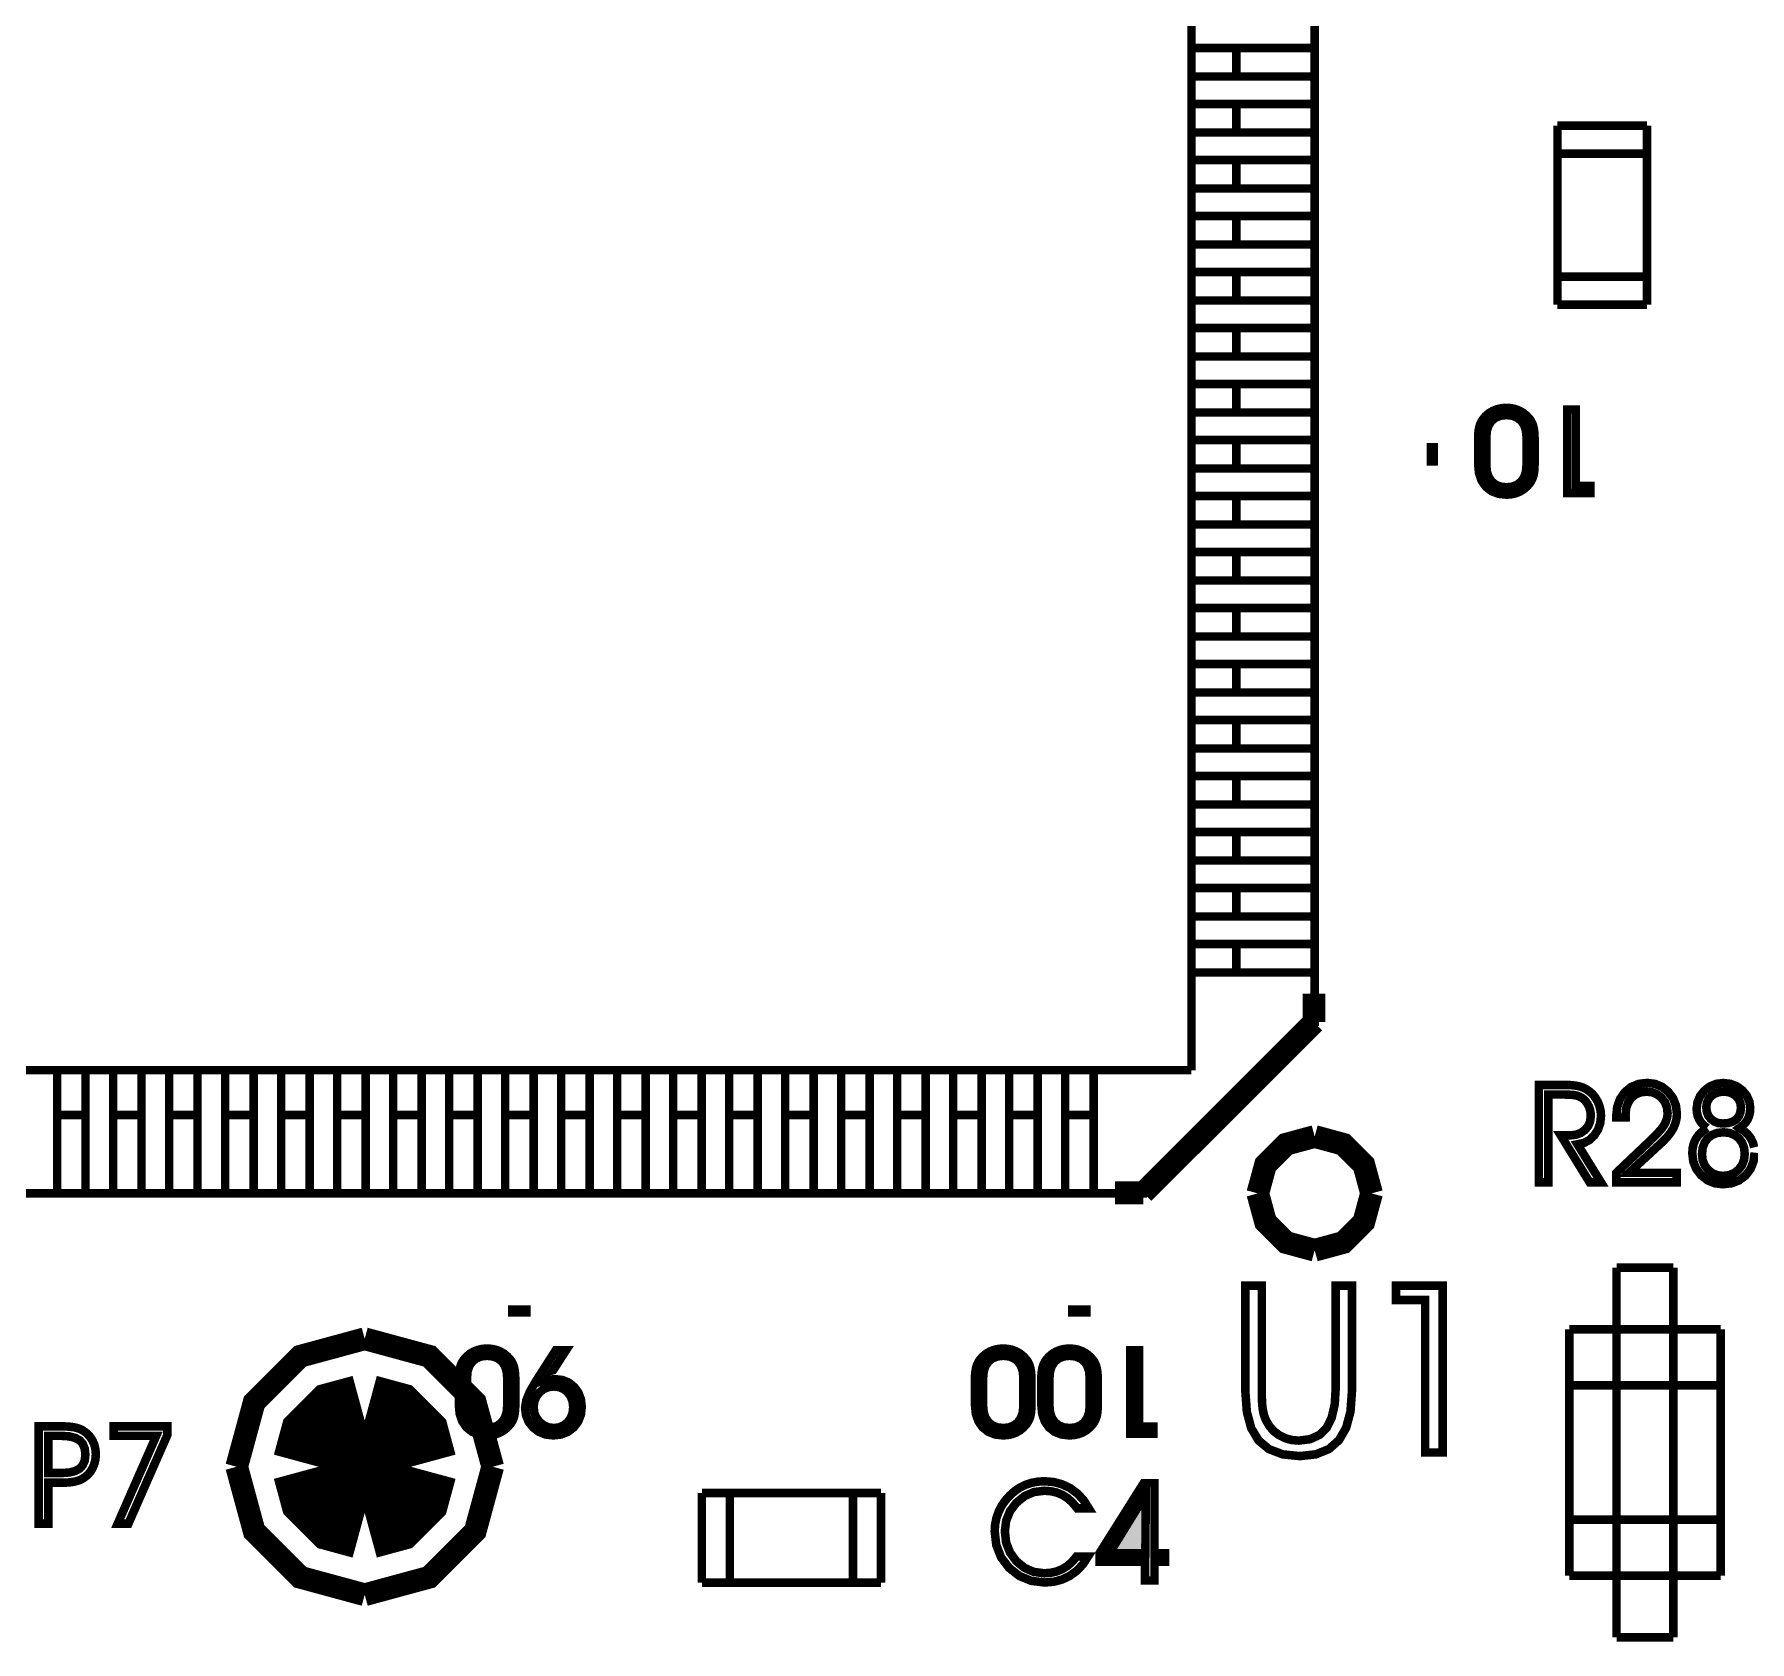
# Model space of a CAD drawing. Extents: x -1.96 to 2.19, y -1.6 to 2.11.
# Drawn here: x 0.785 to 1.388, y -0.733 to -0.168 of the extents above; entities that cross this region are included whole.
import ezdxf

# ---------------------------------------------------------------- set-up
doc = ezdxf.new("R2010")
doc.units = 0
doc.header["$LTSCALE"] = 0.000394
for name, color, linetype in [('M4', 7, 'CONTINUOUS'), ('ML', 7, 'CONTINUOUS'), ('TO', 7, 'CONTINUOUS')]:
    doc.layers.add(name, color=color, linetype=linetype)

msp = doc.modelspace()

# ---------------------------------------------------------------- linework, layer by layer
at = {"layer": 'M4', "color": 7, "linetype": 'CONTINUOUS', "const_width": 0.003}
for points in [[(1.235465, -0.516524), (1.235465, 0.06237)], [(1.192157, -0.532114), (1.192157, 0.019063)], [(1.192157, -0.172783), (1.235465, -0.172783)], [(1.207906, -0.182783), (1.207906, -0.172783)], [(1.192157, -0.182783), (1.235465, -0.182783)], [(1.192157, -0.192469), (1.235465, -0.192469)], [(1.207906, -0.202469), (1.207906, -0.192469)], [(1.320815, -0.200028), (1.352307, -0.200028)], [(1.320815, -0.26302), (1.320815, -0.200028)], [(1.352307, -0.26302), (1.352307, -0.200028)], [(1.192157, -0.202469), (1.235465, -0.202469)], [(1.192157, -0.212154), (1.235465, -0.212154)], [(1.207906, -0.222154), (1.207906, -0.212154)], [(1.320815, -0.20987), (1.352307, -0.20987)], [(1.192157, -0.222154), (1.235465, -0.222154)], [(1.192157, -0.231839), (1.235465, -0.231839)], [(1.207906, -0.241839), (1.207906, -0.231839)], [(1.192157, -0.241839), (1.235465, -0.241839)], [(1.192157, -0.251524), (1.235465, -0.251524)], [(1.207906, -0.261524), (1.207906, -0.251524)], [(1.320815, -0.253177), (1.352307, -0.253177)], [(1.192157, -0.261524), (1.235465, -0.261524)], [(1.320815, -0.26302), (1.352307, -0.26302)], [(1.192157, -0.271209), (1.235465, -0.271209)], [(1.207906, -0.281209), (1.207906, -0.271209)], [(1.192157, -0.281209), (1.235465, -0.281209)], [(1.192157, -0.290898), (1.235465, -0.290898)], [(1.207906, -0.300898), (1.207906, -0.290898)], [(1.192157, -0.300898), (1.235465, -0.300898)], [(1.312776, -0.31015), (1.312776, -0.31885), (1.31273, -0.320591), (1.312594, -0.322018), (1.31237, -0.323134), (1.312044, -0.324072), (1.311603, -0.324969), (1.311043, -0.325823), (1.310001, -0.326998), (1.308816, -0.327981), (1.307484, -0.328768), (1.306036, -0.329336), (1.304495, -0.329677), (1.302858, -0.329791), (1.300001, -0.329473), (1.297578, -0.328519), (1.295587, -0.326933), (1.294109, -0.324782), (1.293221, -0.322143), (1.292925, -0.319016), (1.292925, -0.310028), (1.292969, -0.308535), (1.293099, -0.307223), (1.293311, -0.306094), (1.293617, -0.305091), (1.294025, -0.304175), (1.294535, -0.303343), (1.295551, -0.302136), (1.296741, -0.301128), (1.298106, -0.300315), (1.2996, -0.299724), (1.301184, -0.29937), (1.302858, -0.299252), (1.304493, -0.299364), (1.306029, -0.299702), (1.307472, -0.300268), (1.308807, -0.30105), (1.310008, -0.302033), (1.311083, -0.303217), (1.311619, -0.304024), (1.312049, -0.304943), (1.31237, -0.305969), (1.312594, -0.307153), (1.31273, -0.308548), (1.312776, -0.31015)], [(1.312776, -0.31015), (1.312776, -0.31885), (1.31273, -0.320591), (1.312594, -0.322018), (1.31237, -0.323134), (1.312044, -0.324072), (1.311603, -0.324969), (1.311043, -0.325823), (1.310001, -0.326998), (1.308816, -0.327981), (1.307484, -0.328768), (1.306036, -0.329336), (1.304495, -0.329677), (1.302858, -0.329791), (1.300001, -0.329473), (1.297578, -0.328519), (1.295587, -0.326933), (1.294109, -0.324782), (1.293221, -0.322143), (1.292925, -0.319016), (1.292925, -0.310028), (1.292969, -0.308535), (1.293099, -0.307223), (1.293311, -0.306094), (1.293617, -0.305091), (1.294025, -0.304175), (1.294535, -0.303343), (1.295551, -0.302136), (1.296741, -0.301128), (1.298106, -0.300315), (1.2996, -0.299724), (1.301184, -0.29937), (1.302858, -0.299252), (1.304493, -0.299364), (1.306029, -0.299702), (1.307472, -0.300268), (1.308807, -0.30105), (1.310008, -0.302033), (1.311083, -0.303217), (1.311619, -0.304024), (1.312049, -0.304943), (1.31237, -0.305969), (1.312594, -0.307153), (1.31273, -0.308548), (1.312776, -0.31015)], [(1.309933, -0.309524), (1.309725, -0.307271), (1.309101, -0.305378), (1.308063, -0.303843), (1.306651, -0.302713), (1.304919, -0.302034), (1.302866, -0.301807), (1.300818, -0.302032), (1.29909, -0.302705), (1.297685, -0.303823), (1.296642, -0.305343), (1.296016, -0.307217), (1.295807, -0.309441), (1.295807, -0.319559), (1.296016, -0.321773), (1.296644, -0.323643), (1.297693, -0.325169), (1.299106, -0.326294), (1.300829, -0.326968), (1.302866, -0.327193), (1.304919, -0.326966), (1.306651, -0.326285), (1.308063, -0.32515), (1.309101, -0.323603), (1.309725, -0.321699), (1.309933, -0.319433), (1.309933, -0.309524)], [(1.309933, -0.309524), (1.309725, -0.307271), (1.309101, -0.305378), (1.308063, -0.303843), (1.306651, -0.302713), (1.304919, -0.302034), (1.302866, -0.301807), (1.300818, -0.302032), (1.29909, -0.302705), (1.297685, -0.303823), (1.296642, -0.305343), (1.296016, -0.307217), (1.295807, -0.309441), (1.295807, -0.319559), (1.296016, -0.321773), (1.296644, -0.323643), (1.297693, -0.325169), (1.299106, -0.326294), (1.300829, -0.326968), (1.302866, -0.327193), (1.304919, -0.326966), (1.306651, -0.326285), (1.308063, -0.32515), (1.309101, -0.323603), (1.309725, -0.321699), (1.309933, -0.319433), (1.309933, -0.309524)], [(1.324205, -0.299835), (1.327268, -0.299835), (1.327268, -0.326657), (1.332382, -0.326657), (1.332382, -0.329173), (1.324205, -0.329173), (1.324205, -0.299835)], [(1.324205, -0.299835), (1.327268, -0.299835), (1.327268, -0.326657), (1.332382, -0.326657), (1.332382, -0.329173), (1.324205, -0.329173), (1.324205, -0.299835)], [(1.192157, -0.310579), (1.235465, -0.310579)], [(1.207906, -0.320579), (1.207906, -0.310579)], [(1.192157, -0.320579), (1.235465, -0.320579)], [(1.192157, -0.330268), (1.235465, -0.330268)], [(1.207906, -0.340268), (1.207906, -0.330268)], [(1.192157, -0.340268), (1.235465, -0.340268)], [(1.192157, -0.349949), (1.235465, -0.349949)], [(1.207906, -0.359949), (1.207906, -0.349949)], [(1.192157, -0.359949), (1.235465, -0.359949)], [(1.192157, -0.369638), (1.235465, -0.369638)], [(1.207906, -0.379638), (1.207906, -0.369638)], [(1.192157, -0.379638), (1.235465, -0.379638)], [(1.192157, -0.389319), (1.235465, -0.389319)], [(1.207906, -0.399319), (1.207906, -0.389319)], [(1.192157, -0.399319), (1.235465, -0.399319)], [(1.192157, -0.409008), (1.235465, -0.409008)], [(1.207906, -0.419008), (1.207906, -0.409008)], [(1.192157, -0.419008), (1.235465, -0.419008)], [(1.192157, -0.428689), (1.235465, -0.428689)], [(1.207906, -0.438689), (1.207906, -0.428689)], [(1.192157, -0.438689), (1.235465, -0.438689)], [(1.192157, -0.448374), (1.235465, -0.448374)], [(1.207906, -0.458374), (1.207906, -0.448374)], [(1.192157, -0.458374), (1.235465, -0.458374)], [(1.192157, -0.468059), (1.235465, -0.468059)], [(1.207906, -0.478059), (1.207906, -0.468059)], [(1.192157, -0.478059), (1.235465, -0.478059)], [(1.192157, -0.487744), (1.235465, -0.487744)], [(1.207906, -0.497744), (1.207906, -0.487744)], [(1.192157, -0.497744), (1.235465, -0.497744)], [(1.176567, -0.575421), (1.235465, -0.516524)], [(0.640972, -0.532114), (1.192157, -0.532114)], [(0.793453, -0.575421), (0.793453, -0.532114)], [(0.803453, -0.575421), (0.803453, -0.532114)], [(0.813138, -0.575421), (0.813138, -0.532114)], [(0.823138, -0.575421), (0.823138, -0.532114)], [(0.832823, -0.575421), (0.832823, -0.532114)], [(0.842823, -0.575421), (0.842823, -0.532114)], [(0.852508, -0.575421), (0.852508, -0.532114)], [(0.862508, -0.575421), (0.862508, -0.532114)], [(0.872193, -0.575421), (0.872193, -0.532114)], [(0.882193, -0.575421), (0.882193, -0.532114)], [(0.891878, -0.575421), (0.891878, -0.532114)], [(0.901878, -0.575421), (0.901878, -0.532114)], [(0.911563, -0.575421), (0.911563, -0.532114)], [(0.921563, -0.575421), (0.921563, -0.532114)], [(0.931248, -0.575421), (0.931248, -0.532114)], [(0.941248, -0.575421), (0.941248, -0.532114)], [(0.950933, -0.575421), (0.950933, -0.532114)], [(0.960933, -0.575421), (0.960933, -0.532114)], [(0.970618, -0.575421), (0.970618, -0.532114)], [(0.980618, -0.575421), (0.980618, -0.532114)], [(0.990303, -0.575421), (0.990303, -0.532114)], [(1.000303, -0.575421), (1.000303, -0.532114)], [(1.009988, -0.575421), (1.009988, -0.532114)], [(1.019988, -0.575421), (1.019988, -0.532114)], [(1.029673, -0.575421), (1.029673, -0.532114)], [(1.039673, -0.575421), (1.039673, -0.532114)], [(1.049358, -0.575421), (1.049358, -0.532114)], [(1.059358, -0.575421), (1.059358, -0.532114)], [(1.069043, -0.575421), (1.069043, -0.532114)], [(1.079043, -0.575421), (1.079043, -0.532114)], [(1.088728, -0.575421), (1.088728, -0.532114)], [(1.098728, -0.575421), (1.098728, -0.532114)], [(1.108413, -0.575421), (1.108413, -0.532114)], [(1.118413, -0.575421), (1.118413, -0.532114)], [(1.128098, -0.575421), (1.128098, -0.532114)], [(1.138098, -0.575421), (1.138098, -0.532114)], [(1.147783, -0.575421), (1.147783, -0.532114)], [(1.157783, -0.575421), (1.157783, -0.532114)], [(0.793453, -0.547862), (0.803453, -0.547862)], [(0.813138, -0.547862), (0.823138, -0.547862)], [(0.832823, -0.547862), (0.842823, -0.547862)], [(0.852508, -0.547862), (0.862508, -0.547862)], [(0.872193, -0.547862), (0.882193, -0.547862)], [(0.891878, -0.547862), (0.901878, -0.547862)], [(0.911563, -0.547862), (0.921563, -0.547862)], [(0.931248, -0.547862), (0.941248, -0.547862)], [(0.950933, -0.547862), (0.960933, -0.547862)], [(0.970618, -0.547862), (0.980618, -0.547862)], [(0.990303, -0.547862), (1.000303, -0.547862)], [(1.009988, -0.547862), (1.019988, -0.547862)], [(1.029673, -0.547862), (1.039673, -0.547862)], [(1.049358, -0.547862), (1.059358, -0.547862)], [(1.069043, -0.547862), (1.079043, -0.547862)], [(1.088728, -0.547862), (1.098728, -0.547862)], [(1.108413, -0.547862), (1.118413, -0.547862)], [(1.128098, -0.547862), (1.138098, -0.547862)], [(1.147783, -0.547862), (1.157783, -0.547862)], [(0.597665, -0.575421), (1.176567, -0.575421)], [(1.341563, -0.731524), (1.341563, -0.601524)], [(1.341563, -0.601524), (1.361563, -0.601524)], [(1.361563, -0.731524), (1.361563, -0.601524)], [(1.324988, -0.709831), (1.324988, -0.62322)], [(1.324988, -0.62322), (1.378134, -0.62322)], [(1.378134, -0.709831), (1.378134, -0.62322)], [(0.954508, -0.640858), (0.954508, -0.649559), (0.954462, -0.6513), (0.954326, -0.652727), (0.954102, -0.653843), (0.953777, -0.65478), (0.953335, -0.655678), (0.952776, -0.656531), (0.951733, -0.657707), (0.950548, -0.658689), (0.949217, -0.659476), (0.947769, -0.660044), (0.946227, -0.660386), (0.944591, -0.6605), (0.941733, -0.660182), (0.93931, -0.659228), (0.937319, -0.657642), (0.935841, -0.655491), (0.934954, -0.652851), (0.934657, -0.649724), (0.934657, -0.640736), (0.934702, -0.639243), (0.934831, -0.637931), (0.935043, -0.636803), (0.935349, -0.6358), (0.935757, -0.634884), (0.936268, -0.634051), (0.937284, -0.632845), (0.938474, -0.631837), (0.939839, -0.631024), (0.941332, -0.630433), (0.942916, -0.630079), (0.944591, -0.629961), (0.946225, -0.630073), (0.947762, -0.63041), (0.949205, -0.630976), (0.950539, -0.631758), (0.951741, -0.632742), (0.952815, -0.633925), (0.953352, -0.634733), (0.953781, -0.635651), (0.954102, -0.636677), (0.954326, -0.637862), (0.954462, -0.639256), (0.954508, -0.640858)], [(0.954508, -0.640858), (0.954508, -0.649559), (0.954462, -0.6513), (0.954326, -0.652727), (0.954102, -0.653843), (0.953777, -0.65478), (0.953335, -0.655678), (0.952776, -0.656531), (0.951733, -0.657707), (0.950548, -0.658689), (0.949217, -0.659476), (0.947769, -0.660044), (0.946227, -0.660386), (0.944591, -0.6605), (0.941733, -0.660182), (0.93931, -0.659228), (0.937319, -0.657642), (0.935841, -0.655491), (0.934954, -0.652851), (0.934657, -0.649724), (0.934657, -0.640736), (0.934702, -0.639243), (0.934831, -0.637931), (0.935043, -0.636803), (0.935349, -0.6358), (0.935757, -0.634884), (0.936268, -0.634051), (0.937284, -0.632845), (0.938474, -0.631837), (0.939839, -0.631024), (0.941332, -0.630433), (0.942916, -0.630079), (0.944591, -0.629961), (0.946225, -0.630073), (0.947762, -0.63041), (0.949205, -0.630976), (0.950539, -0.631758), (0.951741, -0.632742), (0.952815, -0.633925), (0.953352, -0.634733), (0.953781, -0.635651), (0.954102, -0.636677), (0.954326, -0.637862), (0.954462, -0.639256), (0.954508, -0.640858)], [(0.951665, -0.640232), (0.951457, -0.63798), (0.950833, -0.636087), (0.949795, -0.634551), (0.948383, -0.633422), (0.946651, -0.632742), (0.944598, -0.632516), (0.94255, -0.632741), (0.940823, -0.633414), (0.939417, -0.634531), (0.938374, -0.636052), (0.937748, -0.637926), (0.937539, -0.64015), (0.937539, -0.650268), (0.937748, -0.652482), (0.938376, -0.654352), (0.939425, -0.655878), (0.940838, -0.657003), (0.942561, -0.657677), (0.944598, -0.657902), (0.946651, -0.657675), (0.948383, -0.656993), (0.949795, -0.655858), (0.950833, -0.654311), (0.951457, -0.652408), (0.951665, -0.650142), (0.951665, -0.640232)], [(0.951665, -0.640232), (0.951457, -0.63798), (0.950833, -0.636087), (0.949795, -0.634551), (0.948383, -0.633422), (0.946651, -0.632742), (0.944598, -0.632516), (0.94255, -0.632741), (0.940823, -0.633414), (0.939417, -0.634531), (0.938374, -0.636052), (0.937748, -0.637926), (0.937539, -0.64015), (0.937539, -0.650268), (0.937748, -0.652482), (0.938376, -0.654352), (0.939425, -0.655878), (0.940838, -0.657003), (0.942561, -0.657677), (0.944598, -0.657902), (0.946651, -0.657675), (0.948383, -0.656993), (0.949795, -0.655858), (0.950833, -0.654311), (0.951457, -0.652408), (0.951665, -0.650142), (0.951665, -0.640232)], [(0.968736, -0.630543), (0.972343, -0.630543), (0.965496, -0.641177), (0.966106, -0.641043), (0.966685, -0.640933), (0.967232, -0.640846), (0.967737, -0.640785), (0.968212, -0.640748), (0.968654, -0.640736), (0.971161, -0.641046), (0.973362, -0.641973), (0.975256, -0.643516), (0.976705, -0.645529), (0.977573, -0.64786), (0.977862, -0.650508), (0.977549, -0.65323), (0.976609, -0.655617), (0.975043, -0.657669), (0.972994, -0.659243), (0.970602, -0.660186), (0.96787, -0.6605), (0.965184, -0.66019), (0.962818, -0.65926), (0.960772, -0.657709), (0.959198, -0.655707), (0.958255, -0.653421), (0.957941, -0.65085), (0.958344, -0.648271), (0.959554, -0.645233), (0.961571, -0.64174), (0.96178, -0.641409), (0.961953, -0.641134), (0.962094, -0.640913), (0.968736, -0.630543)], [(0.968736, -0.630543), (0.972343, -0.630543), (0.965496, -0.641177), (0.966106, -0.641043), (0.966685, -0.640933), (0.967232, -0.640846), (0.967737, -0.640785), (0.968212, -0.640748), (0.968654, -0.640736), (0.971161, -0.641046), (0.973362, -0.641973), (0.975256, -0.643516), (0.976705, -0.645529), (0.977573, -0.64786), (0.977862, -0.650508), (0.977549, -0.65323), (0.976609, -0.655617), (0.975043, -0.657669), (0.972994, -0.659243), (0.970602, -0.660186), (0.96787, -0.6605), (0.965184, -0.66019), (0.962818, -0.65926), (0.960772, -0.657709), (0.959198, -0.655707), (0.958255, -0.653421), (0.957941, -0.65085), (0.958344, -0.648271), (0.959554, -0.645233), (0.961571, -0.64174), (0.96178, -0.641409), (0.961953, -0.641134), (0.962094, -0.640913), (0.968736, -0.630543)], [(1.135917, -0.640858), (1.135917, -0.649559), (1.135872, -0.6513), (1.135736, -0.652727), (1.135512, -0.653843), (1.135186, -0.65478), (1.134744, -0.655678), (1.134185, -0.656531), (1.133142, -0.657707), (1.131957, -0.658689), (1.130626, -0.659476), (1.129178, -0.660044), (1.127637, -0.660386), (1.126, -0.6605), (1.123143, -0.660182), (1.120719, -0.659228), (1.118728, -0.657642), (1.117251, -0.655491), (1.116363, -0.652851), (1.116067, -0.649724), (1.116067, -0.640736), (1.116111, -0.639243), (1.116241, -0.637931), (1.116453, -0.636803), (1.116759, -0.6358), (1.117166, -0.634884), (1.117677, -0.634051), (1.118693, -0.632845), (1.119883, -0.631837), (1.121248, -0.631024), (1.122742, -0.630433), (1.124325, -0.630079), (1.126, -0.629961), (1.127635, -0.630073), (1.129171, -0.63041), (1.130614, -0.630976), (1.131948, -0.631758), (1.13315, -0.632742), (1.134224, -0.633925), (1.134761, -0.634733), (1.13519, -0.635651), (1.135512, -0.636677), (1.135736, -0.637862), (1.135872, -0.639256), (1.135917, -0.640858)], [(1.135917, -0.640858), (1.135917, -0.649559), (1.135872, -0.6513), (1.135736, -0.652727), (1.135512, -0.653843), (1.135186, -0.65478), (1.134744, -0.655678), (1.134185, -0.656531), (1.133142, -0.657707), (1.131957, -0.658689), (1.130626, -0.659476), (1.129178, -0.660044), (1.127637, -0.660386), (1.126, -0.6605), (1.123143, -0.660182), (1.120719, -0.659228), (1.118728, -0.657642), (1.117251, -0.655491), (1.116363, -0.652851), (1.116067, -0.649724), (1.116067, -0.640736), (1.116111, -0.639243), (1.116241, -0.637931), (1.116453, -0.636803), (1.116759, -0.6358), (1.117166, -0.634884), (1.117677, -0.634051), (1.118693, -0.632845), (1.119883, -0.631837), (1.121248, -0.631024), (1.122742, -0.630433), (1.124325, -0.630079), (1.126, -0.629961), (1.127635, -0.630073), (1.129171, -0.63041), (1.130614, -0.630976), (1.131948, -0.631758), (1.13315, -0.632742), (1.134224, -0.633925), (1.134761, -0.634733), (1.13519, -0.635651), (1.135512, -0.636677), (1.135736, -0.637862), (1.135872, -0.639256), (1.135917, -0.640858)], [(1.133075, -0.640232), (1.132866, -0.63798), (1.132242, -0.636087), (1.131205, -0.634551), (1.129793, -0.633422), (1.12806, -0.632742), (1.126008, -0.632516), (1.123959, -0.632741), (1.122232, -0.633414), (1.120827, -0.634531), (1.119783, -0.636052), (1.119157, -0.637926), (1.118949, -0.64015), (1.118949, -0.650268), (1.119158, -0.652482), (1.119786, -0.654352), (1.120835, -0.655878), (1.122248, -0.657003), (1.12397, -0.657677), (1.126008, -0.657902), (1.12806, -0.657675), (1.129793, -0.656993), (1.131205, -0.655858), (1.132242, -0.654311), (1.132866, -0.652408), (1.133075, -0.650142), (1.133075, -0.640232)], [(1.133075, -0.640232), (1.132866, -0.63798), (1.132242, -0.636087), (1.131205, -0.634551), (1.129793, -0.633422), (1.12806, -0.632742), (1.126008, -0.632516), (1.123959, -0.632741), (1.122232, -0.633414), (1.120827, -0.634531), (1.119783, -0.636052), (1.119157, -0.637926), (1.118949, -0.64015), (1.118949, -0.650268), (1.119158, -0.652482), (1.119786, -0.654352), (1.120835, -0.655878), (1.122248, -0.657003), (1.12397, -0.657677), (1.126008, -0.657902), (1.12806, -0.657675), (1.129793, -0.656993), (1.131205, -0.655858), (1.132242, -0.654311), (1.132866, -0.652408), (1.133075, -0.650142), (1.133075, -0.640232)], [(1.159232, -0.640858), (1.159232, -0.649559), (1.159187, -0.6513), (1.159051, -0.652727), (1.158827, -0.653843), (1.158501, -0.65478), (1.158059, -0.655678), (1.1575, -0.656531), (1.156457, -0.657707), (1.155272, -0.658689), (1.153941, -0.659476), (1.152493, -0.660044), (1.150952, -0.660386), (1.149315, -0.6605), (1.146458, -0.660182), (1.144034, -0.659228), (1.142043, -0.657642), (1.140566, -0.655491), (1.139678, -0.652851), (1.139382, -0.649724), (1.139382, -0.640736), (1.139426, -0.639243), (1.139556, -0.637931), (1.139768, -0.636803), (1.140074, -0.6358), (1.140481, -0.634884), (1.140992, -0.634051), (1.142008, -0.632845), (1.143198, -0.631837), (1.144563, -0.631024), (1.146057, -0.630433), (1.14764, -0.630079), (1.149315, -0.629961), (1.15095, -0.630073), (1.152486, -0.63041), (1.153929, -0.630976), (1.155263, -0.631758), (1.156465, -0.632742), (1.157539, -0.633925), (1.158076, -0.634733), (1.158505, -0.635651), (1.158827, -0.636677), (1.159051, -0.637862), (1.159187, -0.639256), (1.159232, -0.640858)], [(1.159232, -0.640858), (1.159232, -0.649559), (1.159187, -0.6513), (1.159051, -0.652727), (1.158827, -0.653843), (1.158501, -0.65478), (1.158059, -0.655678), (1.1575, -0.656531), (1.156457, -0.657707), (1.155272, -0.658689), (1.153941, -0.659476), (1.152493, -0.660044), (1.150952, -0.660386), (1.149315, -0.6605), (1.146458, -0.660182), (1.144034, -0.659228), (1.142043, -0.657642), (1.140566, -0.655491), (1.139678, -0.652851), (1.139382, -0.649724), (1.139382, -0.640736), (1.139426, -0.639243), (1.139556, -0.637931), (1.139768, -0.636803), (1.140074, -0.6358), (1.140481, -0.634884), (1.140992, -0.634051), (1.142008, -0.632845), (1.143198, -0.631837), (1.144563, -0.631024), (1.146057, -0.630433), (1.14764, -0.630079), (1.149315, -0.629961), (1.15095, -0.630073), (1.152486, -0.63041), (1.153929, -0.630976), (1.155263, -0.631758), (1.156465, -0.632742), (1.157539, -0.633925), (1.158076, -0.634733), (1.158505, -0.635651), (1.158827, -0.636677), (1.159051, -0.637862), (1.159187, -0.639256), (1.159232, -0.640858)], [(1.15639, -0.640232), (1.156181, -0.63798), (1.155557, -0.636087), (1.15452, -0.634551), (1.153108, -0.633422), (1.151375, -0.632742), (1.149323, -0.632516), (1.147274, -0.632741), (1.145547, -0.633414), (1.144142, -0.634531), (1.143098, -0.636052), (1.142472, -0.637926), (1.142264, -0.64015), (1.142264, -0.650268), (1.142473, -0.652482), (1.143101, -0.654352), (1.14415, -0.655878), (1.145563, -0.657003), (1.147285, -0.657677), (1.149323, -0.657902), (1.151375, -0.657675), (1.153108, -0.656993), (1.15452, -0.655858), (1.155557, -0.654311), (1.156181, -0.652408), (1.15639, -0.650142), (1.15639, -0.640232)], [(1.15639, -0.640232), (1.156181, -0.63798), (1.155557, -0.636087), (1.15452, -0.634551), (1.153108, -0.633422), (1.151375, -0.632742), (1.149323, -0.632516), (1.147274, -0.632741), (1.145547, -0.633414), (1.144142, -0.634531), (1.143098, -0.636052), (1.142472, -0.637926), (1.142264, -0.64015), (1.142264, -0.650268), (1.142473, -0.652482), (1.143101, -0.654352), (1.14415, -0.655878), (1.145563, -0.657003), (1.147285, -0.657677), (1.149323, -0.657902), (1.151375, -0.657675), (1.153108, -0.656993), (1.15452, -0.655858), (1.155557, -0.654311), (1.156181, -0.652408), (1.15639, -0.650142), (1.15639, -0.640232)], [(1.170661, -0.630543), (1.173724, -0.630543), (1.173724, -0.657366), (1.178839, -0.657366), (1.178839, -0.659882), (1.170661, -0.659882), (1.170661, -0.630543)], [(1.170661, -0.630543), (1.173724, -0.630543), (1.173724, -0.657366), (1.178839, -0.657366), (1.178839, -0.659882), (1.170661, -0.659882), (1.170661, -0.630543)], [(0.968051, -0.643295), (0.966147, -0.643529), (0.964459, -0.644227), (0.962988, -0.64539), (0.961853, -0.646895), (0.961172, -0.648615), (0.960945, -0.650551), (0.961176, -0.652508), (0.96187, -0.65425), (0.963028, -0.655776), (0.964516, -0.656957), (0.966203, -0.657665), (0.968091, -0.657902), (0.969905, -0.657672), (0.971513, -0.656986), (0.972913, -0.655846), (0.973995, -0.654349), (0.974643, -0.652597), (0.974858, -0.650591), (0.974644, -0.648592), (0.974003, -0.646845), (0.972933, -0.64535), (0.971537, -0.644209), (0.969909, -0.643524), (0.968051, -0.643295)], [(0.968051, -0.643295), (0.966147, -0.643529), (0.964459, -0.644227), (0.962988, -0.64539), (0.961853, -0.646895), (0.961172, -0.648615), (0.960945, -0.650551), (0.961176, -0.652508), (0.96187, -0.65425), (0.963028, -0.655776), (0.964516, -0.656957), (0.966203, -0.657665), (0.968091, -0.657902), (0.969905, -0.657672), (0.971513, -0.656986), (0.972913, -0.655846), (0.973995, -0.654349), (0.974643, -0.652597), (0.974858, -0.650591), (0.974644, -0.648592), (0.974003, -0.646845), (0.972933, -0.64535), (0.971537, -0.644209), (0.969909, -0.643524), (0.968051, -0.643295)], [(1.324988, -0.642906), (1.378134, -0.642906)], [(1.020071, -0.712272), (1.020071, -0.680776)], [(1.020071, -0.680776), (1.083059, -0.680776)], [(1.029909, -0.712272), (1.029909, -0.680776)], [(1.07322, -0.712272), (1.07322, -0.680776)], [(1.083059, -0.712272), (1.083059, -0.680776)], [(1.324988, -0.690146), (1.378134, -0.690146)], [(1.020071, -0.712272), (1.083059, -0.712272)], [(1.324988, -0.709831), (1.378134, -0.709831)], [(1.341563, -0.731524), (1.361563, -0.731524)]]:
    msp.add_lwpolyline(points, dxfattribs=at)
at = {"layer": 'ML', "color": 7, "linetype": 'CONTINUOUS', "const_width": 0.0325}
for points in [[(0.901571, -0.655272), (0.893381, -0.657495), (0.887547, -0.66333), (0.885323, -0.67152)], [(0.901571, -0.655272), (0.893381, -0.657495), (0.887547, -0.66333), (0.885323, -0.67152)], [(0.917819, -0.67152), (0.915595, -0.66333), (0.909761, -0.657495), (0.901571, -0.655272)], [(0.917819, -0.67152), (0.915595, -0.66333), (0.909761, -0.657495), (0.901571, -0.655272)], [(0.885323, -0.67152), (0.887547, -0.679709), (0.893381, -0.685544), (0.901571, -0.687768)], [(0.885323, -0.67152), (0.887547, -0.679709), (0.893381, -0.685544), (0.901571, -0.687768)], [(0.901571, -0.687768), (0.909761, -0.685544), (0.915595, -0.679709), (0.917819, -0.67152)], [(0.901571, -0.687768), (0.909761, -0.685544), (0.915595, -0.679709), (0.917819, -0.67152)]]:
    msp.add_lwpolyline(points, dxfattribs=at)
at = {"layer": 'TO', "color": 7, "linetype": 'CONTINUOUS'}
for points, const_width in [([(1.274835, -0.315579), (1.278772, -0.315579)], 0.008), ([(1.235268, -0.515224), (1.235268, -0.505224)], 0.008), ([(1.175268, -0.575224), (1.235268, -0.515224)], 0.008), ([(1.317579, -0.540661), (1.317579, -0.571528), (1.314268, -0.571528), (1.314268, -0.537299), (1.323461, -0.537299), (1.325351, -0.53735), (1.326976, -0.537503), (1.328339, -0.537756), (1.32953, -0.538129), (1.330646, -0.538634), (1.331685, -0.539272), (1.332955, -0.540335), (1.334032, -0.541613), (1.334921, -0.543106), (1.33558, -0.544736), (1.335975, -0.546429), (1.336106, -0.548185), (1.335845, -0.550711), (1.335059, -0.552991), (1.333748, -0.555024), (1.332039, -0.55665), (1.330069, -0.557693), (1.327835, -0.558154), (1.336106, -0.571528), (1.33211, -0.571528), (1.321953, -0.555024), (1.325197, -0.555024), (1.327226, -0.554812), (1.328985, -0.554178), (1.330476, -0.553122), (1.331606, -0.551732), (1.332285, -0.550099), (1.332512, -0.548228), (1.332442, -0.547059), (1.332234, -0.545962), (1.331886, -0.544937), (1.331407, -0.543992), (1.330792, -0.543132), (1.330043, -0.542354), (1.329322, -0.541803), (1.32851, -0.541368), (1.32761, -0.541047), (1.326415, -0.540832), (1.324724, -0.540704), (1.322539, -0.540661), (1.317579, -0.540661)], 0.003), ([(1.317579, -0.540661), (1.317579, -0.571528), (1.314268, -0.571528), (1.314268, -0.537299), (1.323461, -0.537299), (1.325351, -0.53735), (1.326976, -0.537503), (1.328339, -0.537756), (1.32953, -0.538129), (1.330646, -0.538634), (1.331685, -0.539272), (1.332955, -0.540335), (1.334032, -0.541613), (1.334921, -0.543106), (1.33558, -0.544736), (1.335975, -0.546429), (1.336106, -0.548185), (1.335845, -0.550711), (1.335059, -0.552991), (1.333748, -0.555024), (1.332039, -0.55665), (1.330069, -0.557693), (1.327835, -0.558154), (1.336106, -0.571528), (1.33211, -0.571528), (1.321953, -0.555024), (1.325197, -0.555024), (1.327226, -0.554812), (1.328985, -0.554178), (1.330476, -0.553122), (1.331606, -0.551732), (1.332285, -0.550099), (1.332512, -0.548228), (1.332442, -0.547059), (1.332234, -0.545962), (1.331886, -0.544937), (1.331407, -0.543992), (1.330792, -0.543132), (1.330043, -0.542354), (1.329322, -0.541803), (1.32851, -0.541368), (1.32761, -0.541047), (1.326415, -0.540832), (1.324724, -0.540704), (1.322539, -0.540661), (1.317579, -0.540661)], 0.003), ([(1.362689, -0.571528), (1.341469, -0.571528), (1.341469, -0.568213), (1.353598, -0.556701), (1.355727, -0.554588), (1.357311, -0.552793), (1.358358, -0.551315), (1.359004, -0.549984), (1.359391, -0.548621), (1.35952, -0.547224), (1.359287, -0.545197), (1.358587, -0.543399), (1.357417, -0.541831), (1.355888, -0.540622), (1.354105, -0.539898), (1.352067, -0.539657), (1.349991, -0.539904), (1.348212, -0.540646), (1.346732, -0.541882), (1.345621, -0.543527), (1.344954, -0.545497), (1.344732, -0.547795), (1.344735, -0.54793), (1.344743, -0.548094), (1.344756, -0.548283), (1.34477, -0.548474), (1.34478, -0.548631), (1.344783, -0.548756), (1.341469, -0.548756), (1.341469, -0.548244), (1.341806, -0.545006), (1.342819, -0.542198), (1.344508, -0.539819), (1.346733, -0.538019), (1.349347, -0.536936), (1.352346, -0.536575), (1.355105, -0.536923), (1.357571, -0.537968), (1.359744, -0.539713), (1.361436, -0.54197), (1.36245, -0.544551), (1.362787, -0.547457), (1.362645, -0.549204), (1.362218, -0.550903), (1.361504, -0.552551), (1.360487, -0.554189), (1.359136, -0.555861), (1.357453, -0.557567), (1.345913, -0.568213), (1.362689, -0.568213), (1.362689, -0.571528)], 0.003), ([(1.362689, -0.571528), (1.341469, -0.571528), (1.341469, -0.568213), (1.353598, -0.556701), (1.355727, -0.554588), (1.357311, -0.552793), (1.358358, -0.551315), (1.359004, -0.549984), (1.359391, -0.548621), (1.35952, -0.547224), (1.359287, -0.545197), (1.358587, -0.543399), (1.357417, -0.541831), (1.355888, -0.540622), (1.354105, -0.539898), (1.352067, -0.539657), (1.349991, -0.539904), (1.348212, -0.540646), (1.346732, -0.541882), (1.345621, -0.543527), (1.344954, -0.545497), (1.344732, -0.547795), (1.344735, -0.54793), (1.344743, -0.548094), (1.344756, -0.548283), (1.34477, -0.548474), (1.34478, -0.548631), (1.344783, -0.548756), (1.341469, -0.548756), (1.341469, -0.548244), (1.341806, -0.545006), (1.342819, -0.542198), (1.344508, -0.539819), (1.346733, -0.538019), (1.349347, -0.536936), (1.352346, -0.536575), (1.355105, -0.536923), (1.357571, -0.537968), (1.359744, -0.539713), (1.361436, -0.54197), (1.36245, -0.544551), (1.362787, -0.547457), (1.362645, -0.549204), (1.362218, -0.550903), (1.361504, -0.552551), (1.360487, -0.554189), (1.359136, -0.555861), (1.357453, -0.557567), (1.345913, -0.568213), (1.362689, -0.568213), (1.362689, -0.571528)], 0.003), ([(1.373386, -0.552406), (1.372278, -0.551555), (1.371366, -0.550588), (1.37065, -0.549512), (1.370134, -0.548323), (1.369824, -0.547042), (1.36972, -0.545669), (1.370025, -0.54333), (1.370939, -0.541209), (1.372465, -0.539303), (1.37441, -0.537813), (1.376609, -0.536917), (1.379059, -0.536618), (1.381597, -0.536907), (1.383851, -0.537775), (1.385823, -0.539224), (1.387342, -0.541074), (1.388255, -0.543142), (1.388559, -0.545425), (1.388456, -0.546925), (1.388146, -0.548277), (1.38763, -0.549488), (1.386899, -0.550567), (1.385941, -0.551542), (1.384756, -0.552406), (1.386401, -0.553492), (1.387739, -0.554713), (1.388768, -0.556067), (1.389497, -0.557572), (1.389936, -0.559247)], 0.003), ([(1.373386, -0.552406), (1.372278, -0.551555), (1.371366, -0.550588), (1.37065, -0.549512), (1.370134, -0.548323), (1.369824, -0.547042), (1.36972, -0.545669), (1.370025, -0.54333), (1.370939, -0.541209), (1.372465, -0.539303), (1.37441, -0.537813), (1.376609, -0.536917), (1.379059, -0.536618), (1.381597, -0.536907), (1.383851, -0.537775), (1.385823, -0.539224), (1.387342, -0.541074), (1.388255, -0.543142), (1.388559, -0.545425), (1.388456, -0.546925), (1.388146, -0.548277), (1.38763, -0.549488), (1.386899, -0.550567), (1.385941, -0.551542), (1.384756, -0.552406), (1.386401, -0.553492), (1.387739, -0.554713), (1.388768, -0.556067), (1.389497, -0.557572), (1.389936, -0.559247)], 0.003), ([(1.373106, -0.545146), (1.373285, -0.546734), (1.373821, -0.548111), (1.374717, -0.549272), (1.375901, -0.550154), (1.377299, -0.550682), (1.378913, -0.550858), (1.380811, -0.550698), (1.38239, -0.550217), (1.38365, -0.549413), (1.384564, -0.54831), (1.385113, -0.54692), (1.385295, -0.545244), (1.385105, -0.543699), (1.384534, -0.542356), (1.383583, -0.541213), (1.382343, -0.540344), (1.380888, -0.539823), (1.37922, -0.53965), (1.377576, -0.539823), (1.376121, -0.540346), (1.374854, -0.54122), (1.373885, -0.542358), (1.373301, -0.543667), (1.373106, -0.545146)], 0.003), ([(1.373106, -0.545146), (1.373285, -0.546734), (1.373821, -0.548111), (1.374717, -0.549272), (1.375901, -0.550154), (1.377299, -0.550682), (1.378913, -0.550858), (1.380811, -0.550698), (1.38239, -0.550217), (1.38365, -0.549413), (1.384564, -0.54831), (1.385113, -0.54692), (1.385295, -0.545244), (1.385105, -0.543699), (1.384534, -0.542356), (1.383583, -0.541213), (1.382343, -0.540344), (1.380888, -0.539823), (1.37922, -0.53965), (1.377576, -0.539823), (1.376121, -0.540346), (1.374854, -0.54122), (1.373885, -0.542358), (1.373301, -0.543667), (1.373106, -0.545146)], 0.003), ([(1.235469, -0.555417), (1.225387, -0.558155), (1.218206, -0.565336), (1.215469, -0.575417)], 0.008), ([(1.235469, -0.555417), (1.225387, -0.558155), (1.218206, -0.565336), (1.215469, -0.575417)], 0.008), ([(1.255469, -0.575417), (1.252731, -0.565336), (1.24555, -0.558155), (1.235469, -0.555417)], 0.008), ([(1.255469, -0.575417), (1.252731, -0.565336), (1.24555, -0.558155), (1.235469, -0.555417)], 0.008), ([(1.390083, -0.561091), (1.389737, -0.564127), (1.3887, -0.566788), (1.386969, -0.569071), (1.384689, -0.570815), (1.382003, -0.571861), (1.378913, -0.572209), (1.376073, -0.571858), (1.373538, -0.570805), (1.371307, -0.569047), (1.369577, -0.566782), (1.368541, -0.564207), (1.368197, -0.561323), (1.36833, -0.559457), (1.368732, -0.55778), (1.369406, -0.556291), (1.370384, -0.554929), (1.371712, -0.553634), (1.373386, -0.552406)], 0.003), ([(1.390083, -0.561091), (1.389737, -0.564127), (1.3887, -0.566788), (1.386969, -0.569071), (1.384689, -0.570815), (1.382003, -0.571861), (1.378913, -0.572209), (1.376073, -0.571858), (1.373538, -0.570805), (1.371307, -0.569047), (1.369577, -0.566782), (1.368541, -0.564207), (1.368197, -0.561323), (1.36833, -0.559457), (1.368732, -0.55778), (1.369406, -0.556291), (1.370384, -0.554929), (1.371712, -0.553634), (1.373386, -0.552406)], 0.003), ([(1.371606, -0.561697), (1.371842, -0.563755), (1.372549, -0.565562), (1.373732, -0.567122), (1.375255, -0.568318), (1.376981, -0.569034), (1.378913, -0.569272), (1.381022, -0.569029), (1.382869, -0.568299), (1.384453, -0.567083), (1.38566, -0.565499), (1.386385, -0.563658), (1.386626, -0.561563), (1.386399, -0.55942), (1.385717, -0.557578), (1.384579, -0.556035), (1.383071, -0.554871), (1.381269, -0.554173), (1.379173, -0.553941), (1.377001, -0.554171), (1.375155, -0.554863), (1.373634, -0.55602), (1.372506, -0.557575), (1.371831, -0.559467), (1.371606, -0.561697)], 0.003), ([(1.371606, -0.561697), (1.371842, -0.563755), (1.372549, -0.565562), (1.373732, -0.567122), (1.375255, -0.568318), (1.376981, -0.569034), (1.378913, -0.569272), (1.381022, -0.569029), (1.382869, -0.568299), (1.384453, -0.567083), (1.38566, -0.565499), (1.386385, -0.563658), (1.386626, -0.561563), (1.386399, -0.55942), (1.385717, -0.557578), (1.384579, -0.556035), (1.383071, -0.554871), (1.381269, -0.554173), (1.379173, -0.553941), (1.377001, -0.554171), (1.375155, -0.554863), (1.373634, -0.55602), (1.372506, -0.557575), (1.371831, -0.559467), (1.371606, -0.561697)], 0.003), ([(1.165268, -0.575224), (1.175268, -0.575224)], 0.008), ([(1.215472, -0.575417), (1.21821, -0.585496), (1.22539, -0.592676), (1.235469, -0.595413)], 0.008), ([(1.215472, -0.575417), (1.21821, -0.585496), (1.22539, -0.592676), (1.235469, -0.595413)], 0.008), ([(1.235469, -0.595413), (1.245547, -0.592676), (1.252727, -0.585496), (1.255465, -0.575417)], 0.008), ([(1.235469, -0.595413), (1.245547, -0.592676), (1.252727, -0.585496), (1.255465, -0.575417)], 0.008), ([(1.211114, -0.60785), (1.216878, -0.60785), (1.216878, -0.644961), (1.216915, -0.647596), (1.21703, -0.649748), (1.217224, -0.651409), (1.217504, -0.652783), (1.217882, -0.654042), (1.218366, -0.655193), (1.219582, -0.657271), (1.221118, -0.659017), (1.222984, -0.660433), (1.225098, -0.661488), (1.227391, -0.66212), (1.229862, -0.662331), (1.233907, -0.661827), (1.237185, -0.660315), (1.239697, -0.657795), (1.241462, -0.654223), (1.242521, -0.649539), (1.242874, -0.643748), (1.242874, -0.60785), (1.248555, -0.60785), (1.248555, -0.645165), (1.248051, -0.652126), (1.246538, -0.657798), (1.244016, -0.662181), (1.240478, -0.66529), (1.235891, -0.667157), (1.230264, -0.66778), (1.22426, -0.667169), (1.219425, -0.66534), (1.215752, -0.662291), (1.213174, -0.657958), (1.211629, -0.652249), (1.211114, -0.645165), (1.211114, -0.60785)], 0.003), ([(1.211114, -0.60785), (1.216878, -0.60785), (1.216878, -0.644961), (1.216915, -0.647596), (1.21703, -0.649748), (1.217224, -0.651409), (1.217504, -0.652783), (1.217882, -0.654042), (1.218366, -0.655193), (1.219582, -0.657271), (1.221118, -0.659017), (1.222984, -0.660433), (1.225098, -0.661488), (1.227391, -0.66212), (1.229862, -0.662331), (1.233907, -0.661827), (1.237185, -0.660315), (1.239697, -0.657795), (1.241462, -0.654223), (1.242521, -0.649539), (1.242874, -0.643748), (1.242874, -0.60785), (1.248555, -0.60785), (1.248555, -0.645165), (1.248051, -0.652126), (1.246538, -0.657798), (1.244016, -0.662181), (1.240478, -0.66529), (1.235891, -0.667157), (1.230264, -0.66778), (1.22426, -0.667169), (1.219425, -0.66534), (1.215752, -0.662291), (1.213174, -0.657958), (1.211629, -0.652249), (1.211114, -0.645165), (1.211114, -0.60785)], 0.003), ([(1.280425, -0.666528), (1.274307, -0.666528), (1.274307, -0.612886), (1.264071, -0.612886), (1.264071, -0.60785), (1.280425, -0.60785), (1.280425, -0.666528)], 0.003), ([(1.280425, -0.666528), (1.274307, -0.666528), (1.274307, -0.612886), (1.264071, -0.612886), (1.264071, -0.60785), (1.280425, -0.60785), (1.280425, -0.666528)], 0.003), ([(0.955933, -0.618728), (0.955933, -0.614791)], 0.008), ([(1.152783, -0.618728), (1.152783, -0.614791)], 0.008), ([(0.901571, -0.626524), (0.87889, -0.632682), (0.862733, -0.648839), (0.856575, -0.67152)], 0.008), ([(0.901571, -0.626524), (0.87889, -0.632682), (0.862733, -0.648839), (0.856575, -0.67152)], 0.008), ([(0.946567, -0.67152), (0.940409, -0.648839), (0.924251, -0.632682), (0.901571, -0.626524)], 0.008), ([(0.946567, -0.67152), (0.940409, -0.648839), (0.924251, -0.632682), (0.901571, -0.626524)], 0.008), ([(0.786988, -0.657299), (0.794252, -0.657299), (0.796198, -0.657336), (0.797866, -0.657445), (0.799256, -0.657626), (0.800442, -0.657888), (0.801483, -0.658242), (0.802386, -0.658685), (0.803777, -0.659684), (0.804933, -0.660863), (0.805854, -0.662224), (0.806526, -0.663737), (0.806929, -0.66537), (0.807063, -0.667126), (0.806943, -0.668808), (0.806581, -0.670401), (0.805972, -0.671909), (0.805147, -0.673277), (0.804131, -0.674441), (0.802925, -0.675402), (0.801958, -0.675957), (0.800874, -0.676402), (0.799673, -0.676732), (0.798293, -0.676959), (0.796685, -0.677096), (0.794843, -0.677142), (0.79035, -0.677142), (0.79035, -0.691528), (0.786988, -0.691528), (0.786988, -0.657299)], 0.003), ([(0.786988, -0.657299), (0.794252, -0.657299), (0.796198, -0.657336), (0.797866, -0.657445), (0.799256, -0.657626), (0.800442, -0.657888), (0.801483, -0.658242), (0.802386, -0.658685), (0.803777, -0.659684), (0.804933, -0.660863), (0.805854, -0.662224), (0.806526, -0.663737), (0.806929, -0.66537), (0.807063, -0.667126), (0.806943, -0.668808), (0.806581, -0.670401), (0.805972, -0.671909), (0.805147, -0.673277), (0.804131, -0.674441), (0.802925, -0.675402), (0.801958, -0.675957), (0.800874, -0.676402), (0.799673, -0.676732), (0.798293, -0.676959), (0.796685, -0.677096), (0.794843, -0.677142), (0.79035, -0.677142), (0.79035, -0.691528), (0.786988, -0.691528), (0.786988, -0.657299)], 0.003), ([(0.818512, -0.691528), (0.814752, -0.691528), (0.828295, -0.660661), (0.813315, -0.660661), (0.813315, -0.657299), (0.832193, -0.657299), (0.832193, -0.660378), (0.818512, -0.691528)], 0.003), ([(0.818512, -0.691528), (0.814752, -0.691528), (0.828295, -0.660661), (0.813315, -0.660661), (0.813315, -0.657299), (0.832193, -0.657299), (0.832193, -0.660378), (0.818512, -0.691528)], 0.003), ([(0.79035, -0.660661), (0.79035, -0.673709), (0.795311, -0.673709), (0.79783, -0.673534), (0.799867, -0.673009), (0.801425, -0.672134), (0.802521, -0.670893), (0.803178, -0.669271), (0.803398, -0.667264), (0.803176, -0.665182), (0.802513, -0.663511), (0.801409, -0.662248), (0.799816, -0.661366), (0.797689, -0.660837), (0.795028, -0.660661), (0.79035, -0.660661)], 0.003), ([(0.79035, -0.660661), (0.79035, -0.673709), (0.795311, -0.673709), (0.79783, -0.673534), (0.799867, -0.673009), (0.801425, -0.672134), (0.802521, -0.670893), (0.803178, -0.669271), (0.803398, -0.667264), (0.803176, -0.665182), (0.802513, -0.663511), (0.801409, -0.662248), (0.799816, -0.661366), (0.797689, -0.660837), (0.795028, -0.660661), (0.79035, -0.660661)], 0.003), ([(0.856571, -0.67152), (0.86273, -0.694201), (0.878889, -0.71036), (0.901571, -0.71652)], 0.008), ([(0.856571, -0.67152), (0.86273, -0.694201), (0.878889, -0.71036), (0.901571, -0.71652)], 0.008), ([(0.901571, -0.71652), (0.924252, -0.71036), (0.940412, -0.694201), (0.946571, -0.67152)], 0.008), ([(0.901571, -0.71652), (0.924252, -0.71036), (0.940412, -0.694201), (0.946571, -0.67152)], 0.008), ([(1.152028, -0.686157), (1.150434, -0.684216), (1.148718, -0.682647), (1.146878, -0.681457), (1.144894, -0.680621), (1.142732, -0.68012), (1.140394, -0.679953), (1.136768, -0.680423), (1.133511, -0.681834), (1.130622, -0.684181), (1.12837, -0.687184), (1.12702, -0.69054), (1.126571, -0.694252), (1.12702, -0.698171), (1.128365, -0.701659), (1.130606, -0.704717), (1.133485, -0.707077), (1.136746, -0.708495), (1.140394, -0.708969), (1.142686, -0.708803), (1.144827, -0.708308), (1.146815, -0.707484), (1.148641, -0.706334), (1.1503, -0.704859), (1.151795, -0.703063), (1.155791, -0.703063), (1.154049, -0.705756), (1.151949, -0.70801), (1.149492, -0.709827), (1.146754, -0.711149), (1.1438, -0.711944), (1.140626, -0.712209), (1.135874, -0.711636), (1.131679, -0.70992), (1.128039, -0.707059), (1.125239, -0.703345), (1.123559, -0.699058), (1.123, -0.694205), (1.123152, -0.691849), (1.123607, -0.689576), (1.124362, -0.687386), (1.125412, -0.685305), (1.126744, -0.683369), (1.128358, -0.681575), (1.130055, -0.680077), (1.131885, -0.678845), (1.133846, -0.677878), (1.135933, -0.677177), (1.138131, -0.676758), (1.140441, -0.676618), (1.14373, -0.676894), (1.146789, -0.677722), (1.149622, -0.679102), (1.152152, -0.680994), (1.154302, -0.683345), (1.156071, -0.686157), (1.152028, -0.686157)], 0.003), ([(1.152028, -0.686157), (1.150434, -0.684216), (1.148718, -0.682647), (1.146878, -0.681457), (1.144894, -0.680621), (1.142732, -0.68012), (1.140394, -0.679953), (1.136768, -0.680423), (1.133511, -0.681834), (1.130622, -0.684181), (1.12837, -0.687184), (1.12702, -0.69054), (1.126571, -0.694252), (1.12702, -0.698171), (1.128365, -0.701659), (1.130606, -0.704717), (1.133485, -0.707077), (1.136746, -0.708495), (1.140394, -0.708969), (1.142686, -0.708803), (1.144827, -0.708308), (1.146815, -0.707484), (1.148641, -0.706334), (1.1503, -0.704859), (1.151795, -0.703063), (1.155791, -0.703063), (1.154049, -0.705756), (1.151949, -0.70801), (1.149492, -0.709827), (1.146754, -0.711149), (1.1438, -0.711944), (1.140626, -0.712209), (1.135874, -0.711636), (1.131679, -0.70992), (1.128039, -0.707059), (1.125239, -0.703345), (1.123559, -0.699058), (1.123, -0.694205), (1.123152, -0.691849), (1.123607, -0.689576), (1.124362, -0.687386), (1.125412, -0.685305), (1.126744, -0.683369), (1.128358, -0.681575), (1.130055, -0.680077), (1.131885, -0.678845), (1.133846, -0.677878), (1.135933, -0.677177), (1.138131, -0.676758), (1.140441, -0.676618), (1.14373, -0.676894), (1.146789, -0.677722), (1.149622, -0.679102), (1.152152, -0.680994), (1.154302, -0.683345), (1.156071, -0.686157), (1.152028, -0.686157)], 0.003), ([(1.179177, -0.711528), (1.175866, -0.711528), (1.175866, -0.704917), (1.159835, -0.704917), (1.159835, -0.701933), (1.175343, -0.677299), (1.179177, -0.677299), (1.179177, -0.701933), (1.182894, -0.701933), (1.182894, -0.704917), (1.179177, -0.704917), (1.179177, -0.711528)], 0.003), ([(1.179177, -0.711528), (1.175866, -0.711528), (1.175866, -0.704917), (1.159835, -0.704917), (1.159835, -0.701933), (1.175343, -0.677299), (1.179177, -0.677299), (1.179177, -0.701933), (1.182894, -0.701933), (1.182894, -0.704917), (1.179177, -0.704917), (1.179177, -0.711528)], 0.003), ([(1.175961, -0.701933), (1.176098, -0.681248), (1.163354, -0.701933), (1.175961, -0.701933)], 0.003), ([(1.175961, -0.701933), (1.176098, -0.681248), (1.163354, -0.701933), (1.175961, -0.701933)], 0.003)]:
    msp.add_lwpolyline(points, dxfattribs=dict(at, const_width=const_width))
at = {"layer": 'TO', "color": 7}
msp.add_solid([(1.175961, -0.701933), (1.176098, -0.681248), (1.175961, -0.701933), (1.163354, -0.701933)], dxfattribs=at)

doc.saveas('drawing.dxf')
